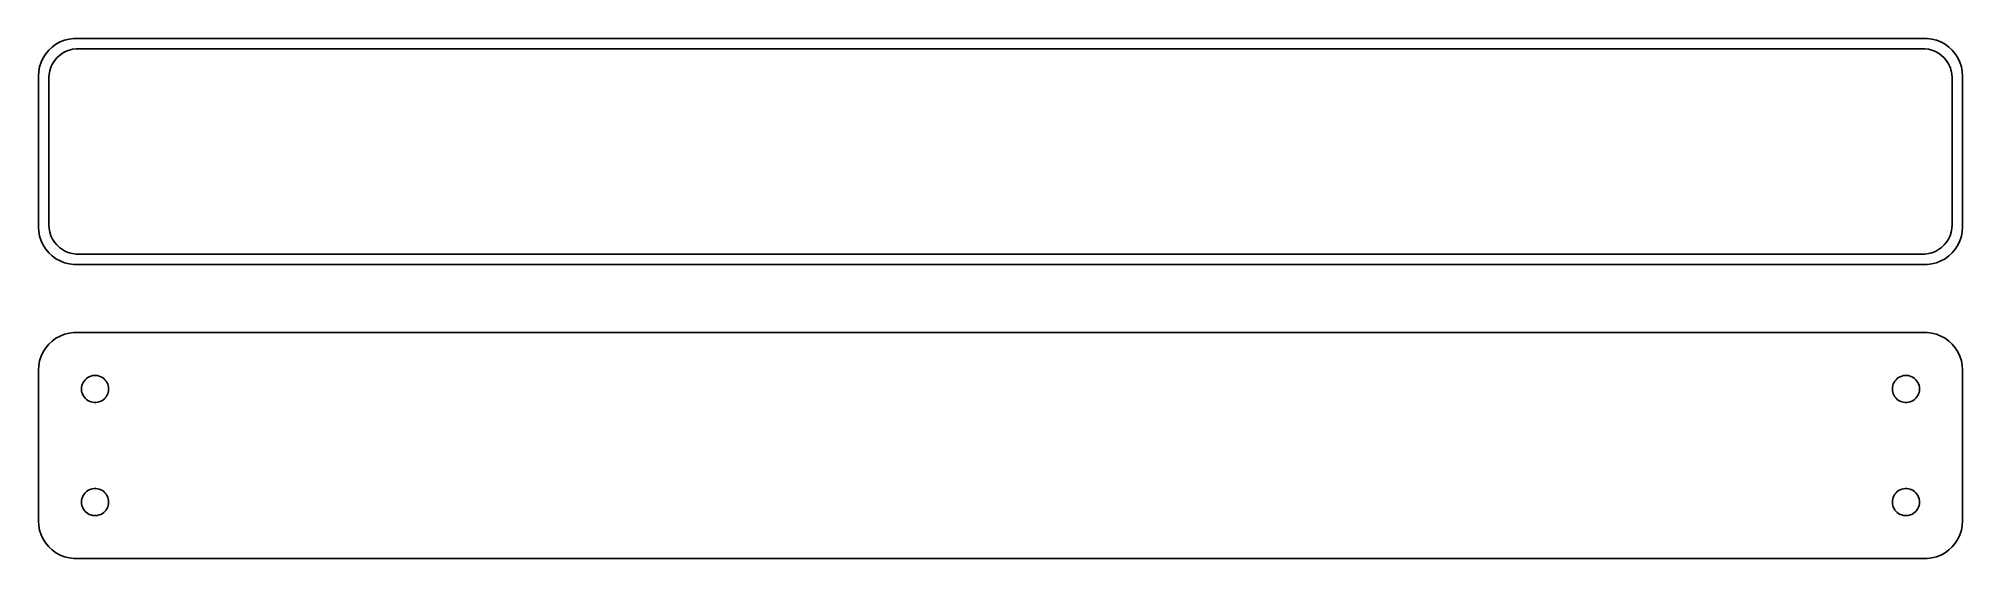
# Model space of a CAD drawing. Header units: metres. Extents: x -128 to 128, y 24 to 93.
import ezdxf

# ---------------------------------------------------------------- set-up
doc = ezdxf.new("R2010")
doc.units = ezdxf.units.M

msp = doc.modelspace()

# ---------------------------------------------------------------- linework, layer by layer
for p, q in [((-125.687, 91.8526), (-126.145, 91.4227)), ((-125.179, 92.2216), (-125.687, 91.8526)), ((-124.629, 92.5241), (-125.179, 92.2216)), ((-124.045, 92.7553), (-124.629, 92.5241)), ((-123.437, 92.9114), (-124.045, 92.7553)), ((-122.814, 92.9901), (-123.437, 92.9114)), ((122.814, 92.9901), (-122.814, 92.9901)), ((123.437, 92.9114), (122.814, 92.9901)), ((124.045, 92.7553), (123.437, 92.9114)), ((124.629, 92.5241), (124.045, 92.7553)), ((125.179, 92.2216), (124.629, 92.5241)), ((125.687, 91.8526), (125.179, 92.2216)), ((126.145, 91.4227), (125.687, 91.8526)), ((-127.149, 89.8406), (-127.343, 89.2434)), ((-126.882, 90.4088), (-127.149, 89.8406)), ((-126.545, 90.9389), (-126.882, 90.4088)), ((-126.145, 91.4227), (-126.545, 90.9389)), ((-125.848, 89.1744), (-125.641, 89.6141)), ((-125.641, 89.6141), (-125.38, 90.0244)), ((-125.38, 90.0244), (-125.071, 90.3988)), ((-125.071, 90.3988), (-124.716, 90.7315)), ((-124.716, 90.7315), (-124.323, 91.0171)), ((-124.323, 91.0171), (-123.898, 91.2512)), ((-123.898, 91.2512), (-123.446, 91.4301)), ((-123.446, 91.4301), (-122.975, 91.5509)), ((-122.975, 91.5509), (-122.493, 91.6118)), ((-122.493, 91.6118), (122.493, 91.6118)), ((122.493, 91.6118), (122.975, 91.5509)), ((122.975, 91.5509), (123.446, 91.4301)), ((123.446, 91.4301), (123.898, 91.2512)), ((123.898, 91.2512), (124.323, 91.0171)), ((124.323, 91.0171), (124.716, 90.7315)), ((124.716, 90.7315), (125.071, 90.3988)), ((125.071, 90.3988), (125.38, 90.0244)), ((125.38, 90.0244), (125.641, 89.6141)), ((125.641, 89.6141), (125.848, 89.1744)), ((126.545, 90.9389), (126.145, 91.4227)), ((126.882, 90.4088), (126.545, 90.9389)), ((127.149, 89.8406), (126.882, 90.4088)), ((127.343, 89.2434), (127.149, 89.8406)), ((-127.461, 88.6267), (-127.5, 88)), ((-127.5, 88), (-127.5, 68)), ((-127.343, 89.2434), (-127.461, 88.6267)), ((-126.119, 87.75), (-126.089, 88.235)), ((-126.119, 68.25), (-126.119, 87.75)), ((-126.089, 88.235), (-125.998, 88.7123)), ((-125.998, 88.7123), (-125.848, 89.1744)), ((125.848, 89.1744), (125.998, 88.7123)), ((125.998, 88.7123), (126.089, 88.235)), ((126.089, 88.235), (126.119, 87.75)), ((126.119, 87.75), (126.119, 68.25)), ((127.461, 88.6267), (127.343, 89.2434)), ((127.5, 88), (127.461, 88.6267)), ((127.5, 68), (127.5, 88)), ((-127.5, 68), (-127.461, 67.3733)), ((-127.461, 67.3733), (-127.343, 66.7566)), ((-127.343, 66.7566), (-127.149, 66.1594)), ((-126.089, 67.765), (-126.119, 68.25)), ((-125.998, 67.2877), (-126.089, 67.765)), ((-125.848, 66.8256), (-125.998, 67.2877)), ((-125.641, 66.3859), (-125.848, 66.8256)), ((-125.38, 65.9756), (-125.641, 66.3859)), ((125.641, 66.3859), (125.38, 65.9756)), ((125.848, 66.8256), (125.641, 66.3859)), ((125.998, 67.2877), (125.848, 66.8256)), ((126.089, 67.765), (125.998, 67.2877)), ((126.119, 68.25), (126.089, 67.765)), ((127.149, 66.1594), (127.343, 66.7566)), ((127.343, 66.7566), (127.461, 67.3733)), ((127.461, 67.3733), (127.5, 68)), ((-127.149, 66.1594), (-126.882, 65.5912)), ((-126.882, 65.5912), (-126.545, 65.0611)), ((-126.545, 65.0611), (-126.145, 64.5773)), ((-126.145, 64.5773), (-125.687, 64.1474)), ((-125.687, 64.1474), (-125.179, 63.7784)), ((-125.071, 65.6012), (-125.38, 65.9756)), ((-125.179, 63.7784), (-124.629, 63.4759)), ((-124.716, 65.2685), (-125.071, 65.6012)), ((-124.323, 64.9829), (-124.716, 65.2685)), ((-123.898, 64.7488), (-124.323, 64.9829)), ((-123.446, 64.5699), (-123.898, 64.7488)), ((-122.975, 64.4491), (-123.446, 64.5699)), ((-122.493, 64.3882), (-122.975, 64.4491)), ((122.493, 64.3882), (-122.493, 64.3882)), ((122.975, 64.4491), (122.493, 64.3882)), ((123.446, 64.5699), (122.975, 64.4491)), ((123.898, 64.7488), (123.446, 64.5699)), ((124.323, 64.9829), (123.898, 64.7488)), ((124.716, 65.2685), (124.323, 64.9829)), ((124.629, 63.4759), (125.179, 63.7784)), ((125.071, 65.6012), (124.716, 65.2685)), ((125.38, 65.9756), (125.071, 65.6012)), ((125.179, 63.7784), (125.687, 64.1474)), ((125.687, 64.1474), (126.145, 64.5773)), ((126.145, 64.5773), (126.545, 65.0611)), ((126.545, 65.0611), (126.882, 65.5912)), ((126.882, 65.5912), (127.149, 66.1594)), ((-124.629, 63.4759), (-124.045, 63.2447)), ((-124.045, 63.2447), (-123.437, 63.0886)), ((-123.437, 63.0886), (-122.814, 63.0099)), ((-122.814, 63.0099), (122.814, 63.0099)), ((122.814, 63.0099), (123.437, 63.0886)), ((123.437, 63.0886), (124.045, 63.2447)), ((124.045, 63.2447), (124.629, 63.4759)), ((-124.045, 53.7553), (-124.629, 53.5241)), ((-123.437, 53.9114), (-124.045, 53.7553)), ((-122.814, 53.9901), (-123.437, 53.9114)), ((122.814, 53.9901), (-122.814, 53.9901)), ((123.437, 53.9114), (122.814, 53.9901)), ((124.045, 53.7553), (123.437, 53.9114)), ((124.629, 53.5241), (124.045, 53.7553)), ((-126.882, 51.4088), (-127.149, 50.8406)), ((-126.545, 51.9389), (-126.882, 51.4088)), ((-126.145, 52.4227), (-126.545, 51.9389)), ((-125.687, 52.8526), (-126.145, 52.4227)), ((-125.179, 53.2216), (-125.687, 52.8526)), ((-124.629, 53.5241), (-125.179, 53.2216)), ((125.179, 53.2216), (124.629, 53.5241)), ((125.687, 52.8526), (125.179, 53.2216)), ((126.145, 52.4227), (125.687, 52.8526)), ((126.545, 51.9389), (126.145, 52.4227)), ((126.882, 51.4088), (126.545, 51.9389)), ((127.149, 50.8406), (126.882, 51.4088)), ((-127.461, 49.6267), (-127.5, 49)), ((-127.5, 49), (-127.5, 29)), ((-127.343, 50.2434), (-127.461, 49.6267)), ((-127.149, 50.8406), (-127.343, 50.2434)), ((127.343, 50.2434), (127.149, 50.8406)), ((127.461, 49.6267), (127.343, 50.2434)), ((127.5, 49), (127.461, 49.6267)), ((127.5, 29), (127.5, 49)), ((-121.8, 46.5), (-121.786, 46.7256)), ((-121.786, 46.2744), (-121.8, 46.5)), ((-121.786, 46.7256), (-121.743, 46.9476)), ((-121.743, 46.0524), (-121.786, 46.2744)), ((-121.743, 46.9476), (-121.674, 47.1626)), ((-121.674, 45.8374), (-121.743, 46.0524)), ((-121.674, 47.1626), (-121.577, 47.3671)), ((-121.577, 47.3671), (-121.456, 47.558)), ((-121.456, 47.558), (-121.312, 47.7322)), ((-121.312, 47.7322), (-121.147, 47.8869)), ((-121.147, 47.8869), (-120.964, 48.0198)), ((-120.964, 48.0198), (-120.766, 48.1287)), ((-120.766, 48.1287), (-120.556, 48.2119)), ((-120.556, 48.2119), (-120.337, 48.2681)), ((-120.337, 48.2681), (-120.113, 48.2964)), ((-120.113, 48.2964), (-119.887, 48.2964)), ((-119.887, 48.2964), (-119.663, 48.2681)), ((-119.663, 48.2681), (-119.444, 48.2119)), ((-119.444, 48.2119), (-119.234, 48.1287)), ((-119.234, 48.1287), (-119.036, 48.0198)), ((-119.036, 48.0198), (-118.853, 47.8869)), ((-118.853, 47.8869), (-118.688, 47.7322)), ((-118.688, 47.7322), (-118.544, 47.558)), ((-118.544, 47.558), (-118.423, 47.3671)), ((-118.423, 47.3671), (-118.326, 47.1626)), ((-118.326, 47.1626), (-118.257, 46.9476)), ((-118.257, 46.0524), (-118.326, 45.8374)), ((-118.257, 46.9476), (-118.214, 46.7256)), ((-118.214, 46.2744), (-118.257, 46.0524)), ((-118.214, 46.7256), (-118.2, 46.5)), ((-118.2, 46.5), (-118.214, 46.2744)), ((118.2, 46.5), (118.214, 46.7256)), ((118.214, 46.2744), (118.2, 46.5)), ((118.214, 46.7256), (118.257, 46.9476)), ((118.257, 46.0524), (118.214, 46.2744)), ((118.257, 46.9476), (118.326, 47.1626)), ((118.326, 45.8374), (118.257, 46.0524)), ((118.326, 47.1626), (118.423, 47.3671)), ((118.423, 47.3671), (118.544, 47.558)), ((118.544, 47.558), (118.688, 47.7322)), ((118.688, 47.7322), (118.853, 47.8869)), ((118.853, 47.8869), (119.036, 48.0198)), ((119.036, 48.0198), (119.234, 48.1287)), ((119.234, 48.1287), (119.444, 48.2119)), ((119.444, 48.2119), (119.663, 48.2681)), ((119.663, 48.2681), (119.887, 48.2964)), ((119.887, 48.2964), (120.113, 48.2964)), ((120.113, 48.2964), (120.337, 48.2681)), ((120.337, 48.2681), (120.556, 48.2119)), ((120.556, 48.2119), (120.766, 48.1287)), ((120.766, 48.1287), (120.964, 48.0198)), ((120.964, 48.0198), (121.147, 47.8869)), ((121.147, 47.8869), (121.312, 47.7322)), ((121.312, 47.7322), (121.456, 47.558)), ((121.456, 47.558), (121.577, 47.3671)), ((121.577, 47.3671), (121.674, 47.1626)), ((121.674, 47.1626), (121.743, 46.9476)), ((121.743, 46.0524), (121.674, 45.8374)), ((121.743, 46.9476), (121.786, 46.7256)), ((121.786, 46.2744), (121.743, 46.0524)), ((121.786, 46.7256), (121.8, 46.5)), ((121.8, 46.5), (121.786, 46.2744)), ((-121.577, 45.6328), (-121.674, 45.8374)), ((-121.456, 45.442), (-121.577, 45.6328)), ((-121.312, 45.2678), (-121.456, 45.442)), ((-121.147, 45.1131), (-121.312, 45.2678)), ((-120.964, 44.9802), (-121.147, 45.1131)), ((-120.766, 44.8713), (-120.964, 44.9802)), ((-120.556, 44.7881), (-120.766, 44.8713)), ((-120.337, 44.7319), (-120.556, 44.7881)), ((-120.113, 44.7036), (-120.337, 44.7319)), ((-119.887, 44.7036), (-120.113, 44.7036)), ((-119.663, 44.7319), (-119.887, 44.7036)), ((-119.444, 44.7881), (-119.663, 44.7319)), ((-119.234, 44.8713), (-119.444, 44.7881)), ((-119.036, 44.9802), (-119.234, 44.8713)), ((-118.853, 45.1131), (-119.036, 44.9802)), ((-118.688, 45.2678), (-118.853, 45.1131)), ((-118.544, 45.442), (-118.688, 45.2678)), ((-118.423, 45.6328), (-118.544, 45.442)), ((-118.326, 45.8374), (-118.423, 45.6328)), ((118.423, 45.6328), (118.326, 45.8374)), ((118.544, 45.442), (118.423, 45.6328)), ((118.688, 45.2678), (118.544, 45.442)), ((118.853, 45.1131), (118.688, 45.2678)), ((119.036, 44.9802), (118.853, 45.1131)), ((119.234, 44.8713), (119.036, 44.9802)), ((119.444, 44.7881), (119.234, 44.8713)), ((119.663, 44.7319), (119.444, 44.7881)), ((119.887, 44.7036), (119.663, 44.7319)), ((120.113, 44.7036), (119.887, 44.7036)), ((120.337, 44.7319), (120.113, 44.7036)), ((120.556, 44.7881), (120.337, 44.7319)), ((120.766, 44.8713), (120.556, 44.7881)), ((120.964, 44.9802), (120.766, 44.8713)), ((121.147, 45.1131), (120.964, 44.9802)), ((121.312, 45.2678), (121.147, 45.1131)), ((121.456, 45.442), (121.312, 45.2678)), ((121.577, 45.6328), (121.456, 45.442)), ((121.674, 45.8374), (121.577, 45.6328)), ((-120.766, 33.1287), (-120.556, 33.2119)), ((-120.556, 33.2119), (-120.337, 33.2681)), ((-120.337, 33.2681), (-120.113, 33.2964)), ((-120.113, 33.2964), (-119.887, 33.2964)), ((-119.887, 33.2964), (-119.663, 33.2681)), ((-119.663, 33.2681), (-119.444, 33.2119)), ((-119.444, 33.2119), (-119.234, 33.1287)), ((119.234, 33.1287), (119.444, 33.2119)), ((119.444, 33.2119), (119.663, 33.2681)), ((119.663, 33.2681), (119.887, 33.2964)), ((119.887, 33.2964), (120.113, 33.2964)), ((120.113, 33.2964), (120.337, 33.2681)), ((120.337, 33.2681), (120.556, 33.2119)), ((120.556, 33.2119), (120.766, 33.1287)), ((-121.8, 31.5), (-121.786, 31.7256)), ((-121.786, 31.2744), (-121.8, 31.5)), ((-121.786, 31.7256), (-121.743, 31.9476)), ((-121.743, 31.0524), (-121.786, 31.2744)), ((-121.743, 31.9476), (-121.674, 32.1626)), ((-121.674, 30.8374), (-121.743, 31.0524)), ((-121.674, 32.1626), (-121.577, 32.3672)), ((-121.577, 30.6329), (-121.674, 30.8374)), ((-121.577, 32.3672), (-121.456, 32.558)), ((-121.456, 30.442), (-121.577, 30.6329)), ((-121.456, 32.558), (-121.312, 32.7322)), ((-121.312, 32.7322), (-121.147, 32.8869)), ((-121.147, 32.8869), (-120.964, 33.0198)), ((-120.964, 33.0198), (-120.766, 33.1287)), ((-119.234, 33.1287), (-119.036, 33.0198)), ((-119.036, 33.0198), (-118.853, 32.8869)), ((-118.853, 32.8869), (-118.688, 32.7322)), ((-118.688, 32.7322), (-118.544, 32.558)), ((-118.544, 32.558), (-118.423, 32.3672)), ((-118.423, 30.6329), (-118.544, 30.442)), ((-118.423, 32.3672), (-118.326, 32.1626)), ((-118.326, 30.8374), (-118.423, 30.6329)), ((-118.326, 32.1626), (-118.257, 31.9476)), ((-118.257, 31.0524), (-118.326, 30.8374)), ((-118.257, 31.9476), (-118.214, 31.7256)), ((-118.214, 31.2744), (-118.257, 31.0524)), ((-118.214, 31.7256), (-118.2, 31.5)), ((-118.2, 31.5), (-118.214, 31.2744)), ((118.2, 31.5), (118.214, 31.7256)), ((118.214, 31.2744), (118.2, 31.5)), ((118.214, 31.7256), (118.257, 31.9476)), ((118.257, 31.0524), (118.214, 31.2744)), ((118.257, 31.9476), (118.326, 32.1626)), ((118.326, 30.8374), (118.257, 31.0524)), ((118.326, 32.1626), (118.423, 32.3672)), ((118.423, 30.6329), (118.326, 30.8374)), ((118.423, 32.3672), (118.544, 32.558)), ((118.544, 30.442), (118.423, 30.6329)), ((118.544, 32.558), (118.688, 32.7322)), ((118.688, 32.7322), (118.853, 32.8869)), ((118.853, 32.8869), (119.036, 33.0198)), ((119.036, 33.0198), (119.234, 33.1287)), ((120.766, 33.1287), (120.964, 33.0198)), ((120.964, 33.0198), (121.147, 32.8869)), ((121.147, 32.8869), (121.312, 32.7322)), ((121.312, 32.7322), (121.456, 32.558)), ((121.456, 32.558), (121.577, 32.3672)), ((121.577, 30.6329), (121.456, 30.442)), ((121.577, 32.3672), (121.674, 32.1626)), ((121.674, 30.8374), (121.577, 30.6329)), ((121.674, 32.1626), (121.743, 31.9476)), ((121.743, 31.0524), (121.674, 30.8374)), ((121.743, 31.9476), (121.786, 31.7256)), ((121.786, 31.2744), (121.743, 31.0524)), ((121.786, 31.7256), (121.8, 31.5)), ((121.8, 31.5), (121.786, 31.2744)), ((-127.5, 29), (-127.461, 28.3733)), ((-127.461, 28.3733), (-127.343, 27.7566)), ((-121.312, 30.2678), (-121.456, 30.442)), ((-121.147, 30.1131), (-121.312, 30.2678)), ((-120.964, 29.9802), (-121.147, 30.1131)), ((-120.766, 29.8713), (-120.964, 29.9802)), ((-120.556, 29.7881), (-120.766, 29.8713)), ((-120.337, 29.7319), (-120.556, 29.7881)), ((-120.113, 29.7036), (-120.337, 29.7319)), ((-119.887, 29.7036), (-120.113, 29.7036)), ((-119.663, 29.7319), (-119.887, 29.7036)), ((-119.444, 29.7881), (-119.663, 29.7319)), ((-119.234, 29.8713), (-119.444, 29.7881)), ((-119.036, 29.9802), (-119.234, 29.8713)), ((-118.853, 30.1131), (-119.036, 29.9802)), ((-118.688, 30.2678), (-118.853, 30.1131)), ((-118.544, 30.442), (-118.688, 30.2678)), ((118.688, 30.2678), (118.544, 30.442)), ((118.853, 30.1131), (118.688, 30.2678)), ((119.036, 29.9802), (118.853, 30.1131)), ((119.234, 29.8713), (119.036, 29.9802)), ((119.444, 29.7881), (119.234, 29.8713)), ((119.663, 29.7319), (119.444, 29.7881)), ((119.887, 29.7036), (119.663, 29.7319)), ((120.113, 29.7036), (119.887, 29.7036)), ((120.337, 29.7319), (120.113, 29.7036)), ((120.556, 29.7881), (120.337, 29.7319)), ((120.766, 29.8713), (120.556, 29.7881)), ((120.964, 29.9802), (120.766, 29.8713)), ((121.147, 30.1131), (120.964, 29.9802)), ((121.312, 30.2678), (121.147, 30.1131)), ((121.456, 30.442), (121.312, 30.2678)), ((127.343, 27.7566), (127.461, 28.3733)), ((127.461, 28.3733), (127.5, 29)), ((-127.343, 27.7566), (-127.149, 27.1594)), ((-127.149, 27.1594), (-126.882, 26.5912)), ((-126.882, 26.5912), (-126.545, 26.0611)), ((-126.545, 26.0611), (-126.145, 25.5773)), ((-126.145, 25.5773), (-125.687, 25.1474)), ((125.687, 25.1474), (126.145, 25.5773)), ((126.145, 25.5773), (126.545, 26.0611)), ((126.545, 26.0611), (126.882, 26.5912)), ((126.882, 26.5912), (127.149, 27.1594)), ((127.149, 27.1594), (127.343, 27.7566)), ((-125.687, 25.1474), (-125.179, 24.7784)), ((-125.179, 24.7784), (-124.629, 24.4759)), ((-124.629, 24.4759), (-124.045, 24.2447)), ((-124.045, 24.2447), (-123.437, 24.0886)), ((-123.437, 24.0886), (-122.814, 24.0099)), ((-122.814, 24.0099), (122.814, 24.0099)), ((122.814, 24.0099), (123.437, 24.0886)), ((123.437, 24.0886), (124.045, 24.2447)), ((124.045, 24.2447), (124.629, 24.4759)), ((124.629, 24.4759), (125.179, 24.7784)), ((125.179, 24.7784), (125.687, 25.1474))]:
    msp.add_line(p, q)

doc.saveas('drawing.dxf')
